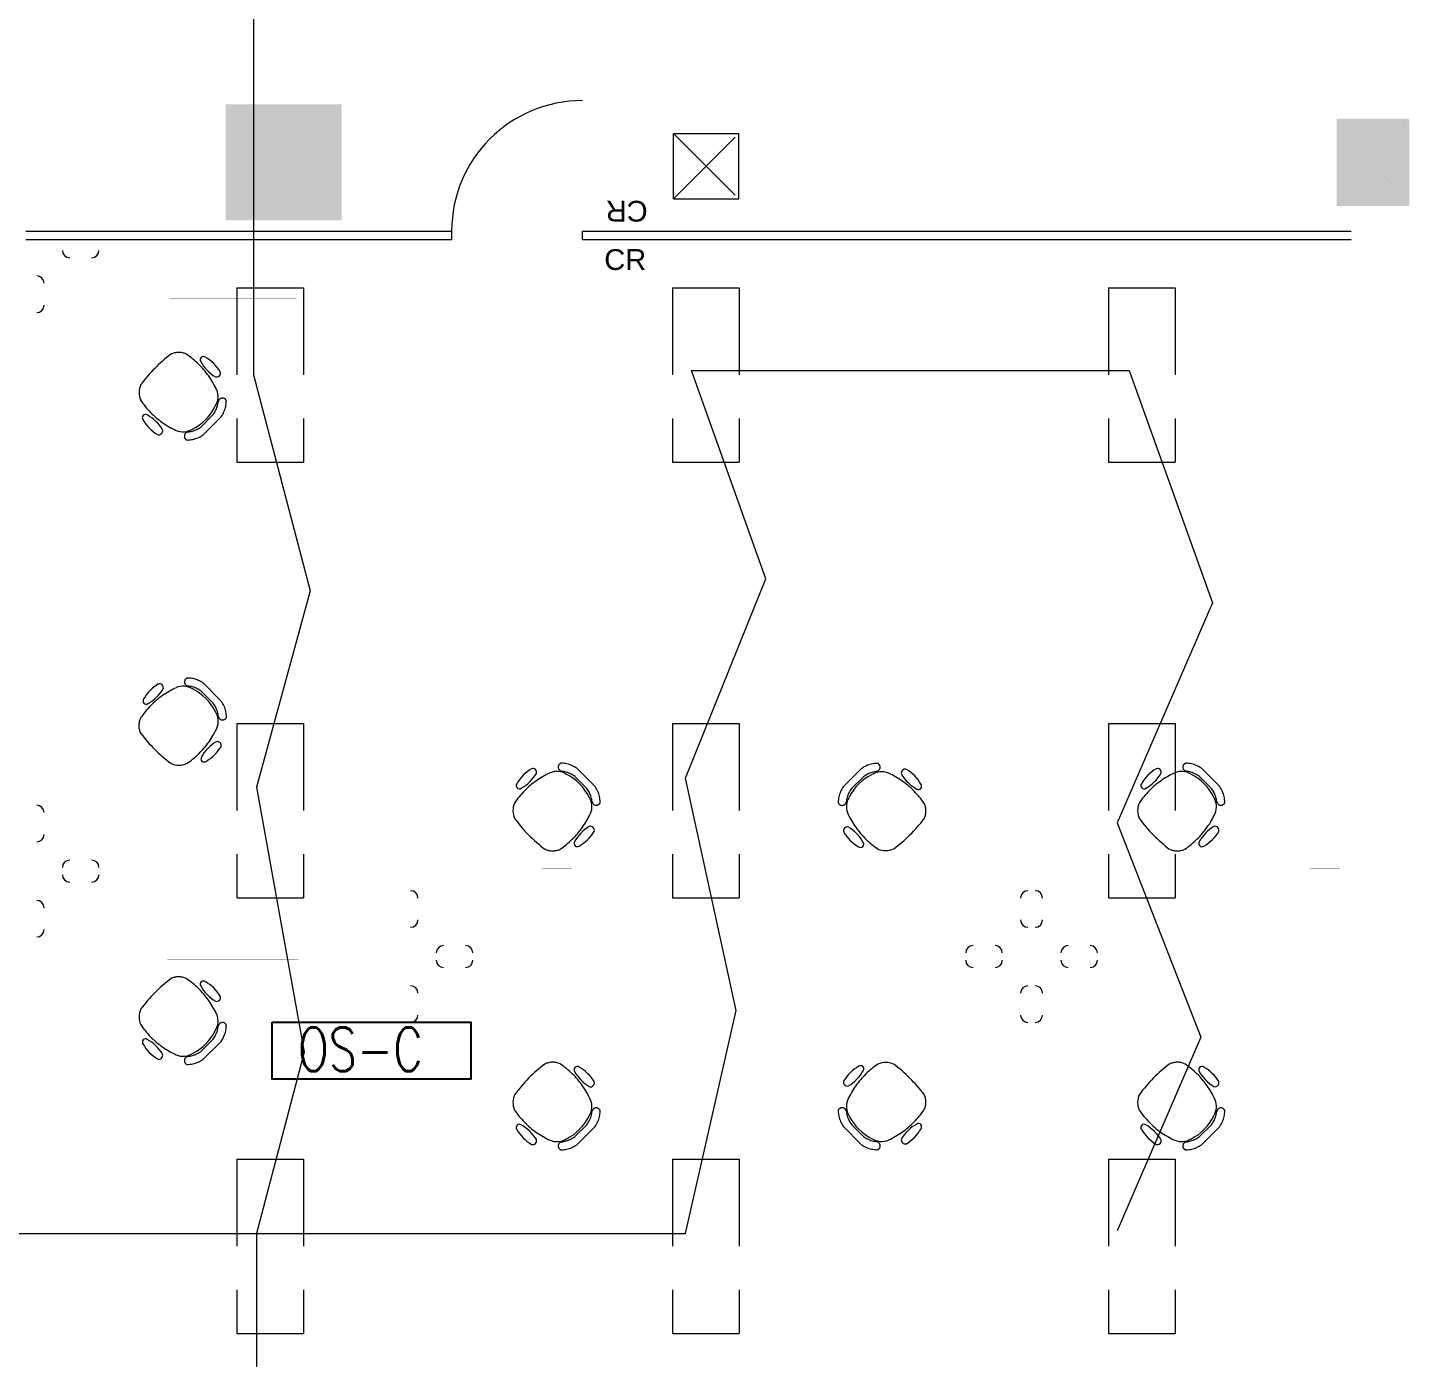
# Model space of a CAD drawing. Extents: x -6172 to 8039, y -4082 to 1639.
# Drawn here: x 1597.4 to 1977.9, y 226.1 to 592.6 of the extents above; entities that cross this region are included whole.
import ezdxf

# ---------------------------------------------------------------- set-up
doc = ezdxf.new("R2010")
doc.units = 0
doc.header["$LTSCALE"] = 96
doc.header["$MEASUREMENT"] = 0
doc.linetypes.add('HIDDEN', pattern=[0.375, 0.25, -0.125])
doc.linetypes.add('SHORT_DASHES', pattern=[0.375, 0.25, -0.125])
doc.layers.get('0').update_dxf_attribs({"linetype": 'CONTINUOUS', "lineweight": 0})
for name, color, linetype, lineweight in [('21', 7, 'CONTINUOUS', 0), ('A-DOOR', 2, 'CONTINUOUS', 0), ('A-FURN-CHAR', 3, 'CONTINUOUS', 0), ('A-FURN-PNLS', 2, 'CONTINUOUS', 0), ('A-FURN-UPPR', 3, 'HIDDEN', 0), ('A-FURN-WKSF', 3, 'CONTINUOUS', 0), ('A-GRID-COLS', 2, 'CONTINUOUS', 0), ('A-PATT-WALL', 1, 'CONTINUOUS', 0), ('A-WALL-FULL', 6, 'CONTINUOUS', 0), ('FLT-Bus 4', 120, 'CONTINUOUS', 0), ('NTS_NOT_TO_STANDARDS', 7, 'CONTINUOUS', 0)]:
    doc.layers.add(name, color=color, linetype=linetype, lineweight=lineweight)
doc.layers.add('FLT-Occupancy-Sensor', color=160, linetype='CONTINUOUS')
doc.styles.add('ARIAL', font='ARIAL', dxfattribs={"height": 0.2})
doc.styles.add('SIM-00', font='SIMPLEX.SHX', dxfattribs={"width": 0.75})

# ---------------------------------------------------------------- blocks, each defined once
blk = doc.blocks.new('ZZ000001')
at = {"layer": '21', "color": 7, "linetype": 'SHORT_DASHES'}
for p, q in [((1775.22, 545.47), (1793.22, 563.47)), ((1775.22, 563.47), (1793.22, 545.47)), ((1775.22, 545.47), (1775.22, 563.47)), ((1775.22, 563.47), (1793.22, 563.47)), ((1793.22, 545.47), (1793.22, 563.47)), ((1775.22, 545.47), (1793.22, 545.47)), ((1654.96, 520.97), (1654.96, 472.96)), ((1654.96, 520.97), (1673.34, 520.97)), ((1673.34, 520.97), (1673.34, 472.96)), ((1774.97, 520.97), (1774.97, 472.96)), ((1774.97, 520.97), (1793.35, 520.97)), ((1793.35, 520.97), (1793.35, 472.96)), ((1894.98, 520.97), (1894.98, 472.96)), ((1894.98, 520.97), (1913.35, 520.97)), ((1913.35, 520.97), (1913.35, 472.96)), ((1654.96, 472.96), (1673.34, 472.96)), ((1774.97, 472.96), (1793.35, 472.96)), ((1894.98, 472.96), (1913.35, 472.96)), ((1654.96, 400.96), (1654.96, 352.96)), ((1654.96, 400.96), (1673.34, 400.96)), ((1673.34, 400.96), (1673.34, 352.96)), ((1774.97, 400.96), (1774.97, 352.96)), ((1774.97, 400.96), (1793.35, 400.96)), ((1793.35, 400.96), (1793.35, 352.96)), ((1894.98, 400.96), (1894.98, 352.96)), ((1894.98, 400.96), (1913.35, 400.96)), ((1913.35, 400.96), (1913.35, 352.96)), ((1654.96, 352.96), (1673.34, 352.96)), ((1774.97, 352.96), (1793.35, 352.96)), ((1894.98, 352.96), (1913.35, 352.96)), ((1654.96, 280.95), (1654.96, 232.95)), ((1654.96, 280.95), (1673.34, 280.95)), ((1673.34, 280.95), (1673.34, 232.95)), ((1774.97, 280.95), (1774.97, 232.95)), ((1774.97, 280.95), (1793.35, 280.95)), ((1793.35, 280.95), (1793.35, 232.95)), ((1894.98, 280.95), (1894.98, 232.95)), ((1894.98, 280.95), (1913.35, 280.95)), ((1913.35, 280.95), (1913.35, 232.95)), ((1654.96, 232.95), (1673.34, 232.95)), ((1774.97, 232.95), (1793.35, 232.95)), ((1894.98, 232.95), (1913.35, 232.95))]:
    blk.add_line(p, q, dxfattribs=at)
blk = doc.blocks.new('ZZ000149')
at = {"layer": 'A-FURN-CHAR', "color": 8, "linetype": 'Continuous'}
for p, q in [((1648.42, 485.96), (1645.16, 482.69)), ((1645.65, 480.4), (1650.72, 485.47))]:
    blk.add_line(p, q, dxfattribs=at)
for centre, radius, start, end in [((1661.94, 469.58), 41.53, 127.2404, 143.4682), ((1639.06, 498.02), 5.14, 103.5539, 115.7377), ((1639.04, 498.12), 5.04, 91.2029, 103.5517), ((1639.03, 498.2), 4.96, 78.7159, 91.1974), ((1639.04, 498.24), 4.91, 66.1507, 78.7063), ((1628.05, 483.23), 23.4, 45.6235, 56.2042), ((1627.89, 483.07), 23.64, 35.1071, 45.6174), ((1645.79, 501.11), 0.891, 54.3254, 212.0086), ((1655.11, 506.33), 11.58, 209.467, 238.6699), ((1640.54, 491.79), 11.58, 31.3326, 60.1422), ((1627.57, 482.85), 24.02, 24.7042, 35.1031), ((1649.41, 497.47), 1.08, 252.8985, 18.3234), ((1633.38, 492.06), 5.3, 155.1727, 203.1288), ((1645.09, 490.97), 4.73, 327.1659, 23.2822), ((1647.95, 503.01), 23.4, 213.7952, 224.3789), ((1636.41, 494.58), 14.08, 296.7942, 333.9004), ((1642.12, 490.59), 7.82, 323.6359, 333.5956), ((1642.2, 490.55), 7.73, 333.5893, 343.6238), ((1642.34, 490.51), 7.59, 343.6187, 353.7747), ((1650.99, 489.44), 1.13, 157.7157, 169.1178), ((1651, 489.44), 1.13, 146.3776, 157.715), ((1651.01, 489.43), 1.15, 135.1134, 146.3806), ((1651.01, 489.42), 1.16, 123.9075, 135.1105), ((1651.02, 489.42), 1.16, 112.7589, 123.9124), ((1651.02, 489.41), 1.17, 101.6334, 112.76), ((1651.02, 489.41), 1.17, 90.5123, 101.638), ((1651.02, 489.42), 1.16, 79.3652, 90.5162), ((1651.02, 489.42), 1.16, 68.1686, 79.3674), ((1651.02, 489.43), 1.15, 56.9066, 68.169), ((1644.36, 489.86), 7.73, 336.5047, 347.7141), ((1651.03, 489.44), 1.14, 45.5741, 56.9064), ((1651.04, 489.45), 1.13, 34.1746, 45.5725), ((1644.5, 489.83), 7.59, 347.7072, 359.0557), ((1651.04, 489.45), 1.12, 22.7269, 34.1754), ((1651.05, 489.45), 1.11, 11.2436, 22.7197), ((1629.85, 485.17), 0.891, 57.9938, 215.677), ((1639.17, 490.42), 11.58, 209.8601, 238.6697), ((1624.63, 475.85), 11.58, 31.3325, 60.5354), ((1648.12, 503.17), 23.64, 224.3847, 234.8979), ((1648.34, 503.49), 24.02, 234.9022, 245.3038), ((1644.29, 489.89), 7.8, 325.379, 336.514), ((1633.49, 481.55), 1.08, 251.6789, 17.1039), ((1640.17, 486.01), 4.73, 246.7202, 302.8365), ((1641.7, 480.1), 1.17, 168.3666, 179.4923), ((1641.7, 480.1), 1.16, 179.4866, 190.6376), ((1641.7, 480.1), 1.17, 157.2402, 168.3667), ((1641.69, 480.1), 1.16, 190.6342, 201.8331), ((1641.68, 480.09), 1.15, 201.8329, 213.0953), ((1641.7, 480.1), 1.16, 146.0905, 157.244), ((1641.67, 480.09), 1.14, 213.0972, 224.4295), ((1641.69, 480.1), 1.16, 134.8912, 146.0941), ((1641.69, 480.11), 1.15, 123.624, 134.8912), ((1641.68, 480.12), 1.13, 112.2863, 123.6237), ((1641.68, 480.13), 1.13, 100.8858, 112.2879), ((1640.6, 488.78), 7.59, 276.2278, 286.3838), ((1640.56, 488.91), 7.73, 286.3784, 296.4129), ((1641.25, 486.76), 7.73, 282.288, 293.4973), ((1640.53, 488.99), 7.82, 296.4066, 306.3662), ((1641.22, 486.83), 7.8, 293.4885, 304.6235), ((1641.67, 480.08), 1.13, 224.4292, 235.8271), ((1641.66, 480.07), 1.12, 235.8283, 247.2768), ((1641.66, 480.07), 1.11, 247.2813, 258.7574), ((1641.28, 486.62), 7.59, 270.9465, 282.2951)]:
    blk.add_arc(centre, radius, start, end, dxfattribs=at)
blk = doc.blocks.new('ZZ000150')
at = {"layer": 'A-FURN-CHAR', "color": 8, "linetype": 'Continuous'}
for p, q in [((1650.76, 407.03), (1645.69, 412.1)), ((1645.2, 409.81), (1648.47, 406.54))]:
    blk.add_line(p, q, dxfattribs=at)
for centre, radius, start, end in [((1639.37, 401.93), 11.58, 121.3326, 150.1422), ((1633.69, 410.79), 1.08, 342.8985, 108.3234), ((1640.19, 406.47), 4.73, 57.1659, 113.2822), ((1641.74, 412.4), 1.16, 169.3652, 180.5162), ((1641.75, 412.4), 1.17, 180.5123, 191.638), ((1641.74, 412.4), 1.16, 158.1686, 169.3674), ((1641.75, 412.4), 1.17, 191.6334, 202.76), ((1641.73, 412.41), 1.15, 146.9066, 158.169), ((1641.74, 412.4), 1.16, 202.7589, 213.9124), ((1641.72, 412.41), 1.14, 135.5741, 146.9064), ((1641.74, 412.4), 1.16, 213.9075, 225.1105), ((1641.71, 412.42), 1.13, 124.1746, 135.5725), ((1641.73, 412.39), 1.15, 225.1134, 236.3806), ((1641.71, 412.43), 1.12, 112.7269, 124.1754), ((1641.73, 412.38), 1.13, 236.3776, 247.715), ((1641.71, 412.43), 1.11, 101.2436, 112.7197), ((1641.72, 412.37), 1.13, 247.7157, 259.1178), ((1641.33, 405.88), 7.59, 77.7071, 89.0557), ((1640.65, 403.72), 7.59, 73.6188, 83.7747), ((1640.61, 403.59), 7.73, 63.5893, 73.6238), ((1641.3, 405.74), 7.73, 66.5047, 77.7141), ((1641.27, 405.67), 7.8, 55.379, 66.514), ((1630.05, 407.17), 0.891, 144.3254, 302.0086), ((1624.83, 416.5), 11.58, 299.467, 328.6699), ((1648.09, 389.27), 23.64, 125.1071, 135.6174), ((1648.31, 388.96), 24.02, 114.7042, 125.1031), ((1636.58, 397.8), 14.08, 26.7941, 63.9004), ((1640.57, 403.51), 7.82, 53.6359, 63.5956), ((1647.93, 389.44), 23.4, 135.6235, 146.2042), ((1642.17, 401.91), 7.82, 26.4065, 36.3662), ((1645.15, 401.56), 4.73, 336.7202, 32.8365), ((1642.25, 401.95), 7.73, 16.3784, 26.4129), ((1642.38, 401.99), 7.59, 6.2278, 16.3839), ((1644.33, 402.61), 7.8, 23.4885, 34.6235), ((1644.41, 402.64), 7.73, 12.288, 23.4973), ((1644.54, 402.66), 7.59, 0.9465, 12.2951), ((1632.96, 400.42), 4.96, 168.7159, 181.1974), ((1633.04, 400.42), 5.04, 181.2029, 193.5517), ((1632.92, 400.43), 4.91, 156.1507, 168.7063), ((1627.68, 409.72), 24.02, 324.9022, 335.3039), ((1651.03, 403.06), 1.13, 190.8858, 202.2879), ((1651.04, 403.06), 1.13, 202.2863, 213.6237), ((1651.05, 403.07), 1.15, 213.624, 224.8912), ((1651.06, 403.08), 1.16, 224.8912, 236.0941), ((1651.06, 403.08), 1.16, 236.0904, 247.244), ((1651.06, 403.09), 1.17, 247.2402, 258.3667), ((1651.06, 403.09), 1.17, 258.3666, 269.4923), ((1651.06, 403.08), 1.16, 269.4866, 280.6377), ((1651.07, 403.08), 1.16, 280.6342, 291.8331), ((1651.07, 403.07), 1.15, 291.8329, 303.0953), ((1651.07, 403.06), 1.14, 303.0972, 314.4295), ((1651.08, 403.05), 1.13, 314.4292, 325.8271), ((1651.09, 403.05), 1.12, 325.8284, 337.2769), ((1651.09, 403.05), 1.11, 337.2813, 348.7574), ((1633.14, 400.44), 5.14, 193.5539, 205.7377), ((1661.58, 423.33), 41.53, 217.2404, 233.4682), ((1627.99, 409.51), 23.64, 314.3847, 324.8979), ((1655.31, 386.02), 11.58, 121.3325, 150.5354), ((1649.61, 394.88), 1.08, 341.6789, 107.1039), ((1628.15, 409.34), 23.4, 303.7952, 314.3789), ((1640.74, 400.56), 11.58, 299.8601, 328.6697), ((1639.1, 394.76), 5.3, 245.1727, 293.1288), ((1645.99, 391.24), 0.891, 147.9938, 305.677)]:
    blk.add_arc(centre, radius, start, end, dxfattribs=at)
blk = doc.blocks.new('ZZ000151')
at = {"layer": 'A-FURN-CHAR', "color": 8, "linetype": 'Continuous'}
for p, q in [((1648.43, 313.96), (1645.16, 310.69)), ((1645.65, 308.4), (1650.72, 313.47))]:
    blk.add_line(p, q, dxfattribs=at)
for centre, radius, start, end in [((1639.06, 326.02), 5.14, 103.5539, 115.7377), ((1639.04, 326.12), 5.04, 91.2029, 103.5517), ((1639.04, 326.2), 4.96, 78.7159, 91.1974), ((1639.04, 326.24), 4.91, 66.1507, 78.7063), ((1661.95, 297.58), 41.53, 127.2404, 143.4682), ((1628.06, 311.23), 23.4, 45.6235, 56.2042), ((1627.89, 311.07), 23.64, 35.1071, 45.6174), ((1645.79, 329.11), 0.891, 54.3254, 212.0086), ((1655.12, 334.33), 11.58, 209.467, 238.6699), ((1640.54, 319.79), 11.58, 31.3326, 60.1422), ((1627.58, 310.85), 24.02, 24.7042, 35.1031), ((1649.41, 325.47), 1.08, 252.8985, 18.3234), ((1633.38, 320.06), 5.3, 155.1727, 203.1288), ((1645.09, 318.97), 4.73, 327.1659, 23.2822), ((1647.96, 331.01), 23.4, 213.7952, 224.3789), ((1636.42, 322.58), 14.08, 296.7942, 333.9004), ((1642.21, 318.55), 7.73, 333.5893, 343.6238), ((1642.34, 318.51), 7.59, 343.6187, 353.7747), ((1650.99, 317.44), 1.13, 157.7157, 169.1178), ((1651, 317.43), 1.13, 146.3776, 157.715), ((1651.01, 317.43), 1.15, 135.1134, 146.3806), ((1651.01, 317.42), 1.16, 123.9075, 135.1105), ((1651.02, 317.41), 1.16, 112.7589, 123.9124), ((1651.02, 317.41), 1.17, 101.6334, 112.76), ((1651.02, 317.41), 1.17, 90.5123, 101.638), ((1651.02, 317.42), 1.16, 79.3652, 90.5162), ((1651.02, 317.42), 1.16, 68.1686, 79.3674), ((1651.03, 317.43), 1.15, 56.9066, 68.169), ((1644.36, 317.86), 7.73, 336.5047, 347.7141), ((1651.03, 317.44), 1.14, 45.5741, 56.9064), ((1651.04, 317.45), 1.13, 34.1746, 45.5725), ((1644.5, 317.83), 7.59, 347.7072, 359.0557), ((1651.04, 317.45), 1.12, 22.7269, 34.1754), ((1651.05, 317.45), 1.11, 11.2436, 22.7197), ((1629.86, 313.17), 0.891, 57.9938, 215.677), ((1639.18, 318.42), 11.58, 209.8601, 238.6697), ((1624.63, 303.85), 11.58, 31.3325, 60.5354), ((1648.12, 331.17), 23.64, 224.3847, 234.8979), ((1642.13, 318.59), 7.82, 323.6359, 333.5956), ((1644.29, 317.89), 7.8, 325.379, 336.514), ((1633.49, 309.55), 1.08, 251.6789, 17.1039), ((1648.34, 331.49), 24.02, 234.9022, 245.3038), ((1640.17, 314.01), 4.73, 246.7202, 302.8365), ((1641.71, 308.1), 1.17, 168.3666, 179.4923), ((1641.71, 308.1), 1.17, 157.2402, 168.3667), ((1641.7, 308.1), 1.16, 146.0905, 157.244), ((1641.7, 308.1), 1.16, 134.8912, 146.0941), ((1641.69, 308.11), 1.15, 123.624, 134.8912), ((1641.68, 308.12), 1.13, 112.2863, 123.6237), ((1641.68, 308.13), 1.13, 100.8858, 112.2879), ((1640.61, 316.78), 7.59, 276.2278, 286.3838), ((1640.57, 316.91), 7.73, 286.3784, 296.4129), ((1640.53, 316.99), 7.82, 296.4066, 306.3662), ((1641.22, 314.83), 7.8, 293.4885, 304.6235), ((1641.7, 308.1), 1.16, 179.4866, 190.6376), ((1641.7, 308.09), 1.16, 190.6342, 201.8331), ((1641.69, 308.09), 1.15, 201.8329, 213.0953), ((1641.68, 308.09), 1.14, 213.0972, 224.4295), ((1641.67, 308.08), 1.13, 224.4292, 235.8271), ((1641.67, 308.07), 1.12, 235.8283, 247.2768), ((1641.66, 308.07), 1.11, 247.2813, 258.7574), ((1641.28, 314.62), 7.59, 270.9465, 282.2951), ((1641.25, 314.75), 7.73, 282.288, 293.4973)]:
    blk.add_arc(centre, radius, start, end, dxfattribs=at)
blk = doc.blocks.new('ZZ000152')
at = {"layer": 'A-FURN-CHAR', "color": 8, "linetype": 'Continuous'}
for p, q in [((1920.59, 388.62), (1925.66, 383.55)), ((1923.37, 383.06), (1920.1, 386.32))]:
    blk.add_line(p, q, dxfattribs=at)
for centre, radius, start, end in [((1914.12, 378.59), 11.58, 121.3303, 150.1399), ((1908.44, 387.46), 1.08, 342.8961, 108.3211), ((1916.64, 388.92), 1.16, 169.3624, 180.5134), ((1916.65, 388.92), 1.17, 180.5077, 191.6334), ((1916.64, 388.92), 1.16, 158.1669, 169.3658), ((1916.65, 388.92), 1.17, 191.6333, 202.7598), ((1916.63, 388.92), 1.15, 146.9047, 158.1671), ((1916.64, 388.91), 1.16, 202.756, 213.9096), ((1916.62, 388.93), 1.14, 135.5705, 146.9028), ((1916.64, 388.91), 1.16, 213.9059, 225.1088), ((1916.61, 388.93), 1.13, 124.1729, 135.5708), ((1916.63, 388.9), 1.15, 225.1088, 236.376), ((1916.61, 388.94), 1.12, 112.7232, 124.1716), ((1916.61, 388.94), 1.11, 101.2426, 112.7187), ((1916.22, 382.4), 7.59, 77.7049, 89.0535), ((1916.2, 382.26), 7.73, 66.5027, 77.712), ((1916.17, 382.19), 7.8, 55.3765, 66.5115), ((1904.8, 383.84), 0.891, 144.323, 302.0062), ((1899.57, 393.16), 11.58, 299.4646, 328.6675), ((1923.07, 365.84), 23.64, 125.1021, 135.6153), ((1923.28, 365.53), 24.02, 114.6961, 125.0978), ((1915.12, 383.01), 4.73, 57.1635, 113.2798), ((1916.62, 388.89), 1.13, 236.3763, 247.7137), ((1916.62, 388.89), 1.13, 247.7121, 259.1142), ((1915.55, 380.23), 7.59, 73.6162, 83.7722), ((1915.51, 380.1), 7.73, 63.5871, 73.6216), ((1911.36, 374.44), 14.08, 26.0996, 63.2059), ((1915.47, 380.02), 7.82, 53.6338, 63.5935), ((1922.9, 366.01), 23.4, 135.6211, 146.2048), ((1917.07, 378.42), 7.82, 26.4044, 36.3641), ((1920.03, 378.04), 4.73, 336.7178, 32.8341), ((1917.15, 378.46), 7.73, 16.3762, 26.4107), ((1917.28, 378.5), 7.59, 6.2253, 16.3813), ((1919.23, 379.12), 7.8, 23.486, 34.6211), ((1919.3, 379.15), 7.73, 12.2859, 23.4953), ((1919.44, 379.18), 7.59, 0.9443, 12.2929), ((1908.32, 376.95), 5.3, 156.8712, 204.8273), ((1925.93, 379.57), 1.13, 190.8822, 202.2843), ((1925.94, 379.58), 1.13, 202.285, 213.6224), ((1925.95, 379.58), 1.15, 213.6194, 224.8866), ((1925.96, 379.59), 1.16, 224.8895, 236.0925), ((1925.96, 379.6), 1.16, 236.0876, 247.2411), ((1925.96, 379.6), 1.17, 247.24, 258.3666), ((1925.96, 379.6), 1.17, 258.362, 269.4877), ((1925.96, 379.6), 1.16, 269.4839, 280.6349), ((1925.96, 379.59), 1.16, 280.6326, 291.8314), ((1925.97, 379.58), 1.15, 291.831, 303.0934), ((1925.97, 379.57), 1.14, 303.0936, 314.4259), ((1925.98, 379.56), 1.13, 314.4275, 325.8255), ((1925.99, 379.56), 1.12, 325.8246, 337.2731), ((1925.99, 379.56), 1.11, 337.2803, 348.7564), ((1936.89, 399.43), 41.53, 216.5318, 232.7596), ((1902.52, 386.16), 24.02, 324.8969, 335.2958), ((1902.83, 385.95), 23.64, 314.3826, 324.8929), ((1930.06, 362.68), 11.58, 121.3301, 150.533), ((1915.49, 377.22), 11.58, 299.8578, 328.6674), ((1924.35, 371.54), 1.08, 341.6766, 107.1015), ((1914, 370.99), 5.14, 244.2623, 256.4461), ((1913.98, 370.89), 5.04, 256.4483, 268.7971), ((1913.98, 370.81), 4.96, 268.8026, 281.2841), ((1913.99, 370.77), 4.91, 281.2937, 293.8493), ((1903, 385.78), 23.4, 303.7958, 314.3765), ((1920.73, 367.9), 0.891, 147.9914, 305.6746)]:
    blk.add_arc(centre, radius, start, end, dxfattribs=at)
blk = doc.blocks.new('ZZ000153')
at = {"layer": 'A-FURN-CHAR', "color": 8, "linetype": 'Continuous'}
for p, q in [((1821.95, 383.5), (1827.03, 388.57)), ((1827.52, 386.28), (1824.25, 383.01))]:
    blk.add_line(p, q, dxfattribs=at)
for centre, radius, start, end in [((1831.45, 382.14), 7.8, 113.486, 124.621), ((1831.42, 382.21), 7.73, 102.2859, 113.4953), ((1831.39, 382.35), 7.59, 90.9443, 102.2929), ((1831.01, 388.9), 1.11, 67.2803, 78.7564), ((1831.01, 388.9), 1.12, 55.8246, 67.2731), ((1831.01, 388.89), 1.13, 44.4275, 55.8254), ((1830.98, 388.87), 1.16, 314.8895, 326.0925), ((1831, 388.88), 1.14, 33.0936, 44.4259), ((1830.97, 388.87), 1.16, 326.0876, 337.2411), ((1830.99, 388.88), 1.15, 21.831, 33.0934), ((1830.97, 388.87), 1.17, 337.24, 348.3666), ((1830.98, 388.87), 1.16, 10.6326, 21.8314), ((1830.97, 388.87), 1.17, 348.3621, 359.4877), ((1830.98, 388.87), 1.16, 359.4838, 10.6349), ((1839.03, 387.27), 1.08, 71.6766, 197.1015), ((1833.35, 378.4), 11.58, 29.8578, 58.6674), ((1836.14, 374.27), 14.08, 116.0996, 153.2059), ((1832.15, 379.98), 7.82, 116.4044, 126.3641), ((1832.11, 380.06), 7.73, 106.3762, 116.4107), ((1832.07, 380.19), 7.59, 96.2253, 106.3812), ((1832.53, 382.94), 4.73, 66.7178, 122.8341), ((1831, 388.84), 1.13, 280.8822, 292.2843), ((1830.99, 388.85), 1.13, 292.285, 303.6224), ((1830.99, 388.86), 1.15, 303.6194, 314.8866), ((1824.41, 365.43), 24.02, 54.8969, 65.2958), ((1847.89, 392.97), 11.58, 211.3301, 240.533), ((1824.63, 365.74), 23.64, 44.3826, 54.8929), ((1828.18, 379.13), 7.59, 167.7049, 179.0535), ((1828.31, 379.11), 7.73, 156.5027, 167.712), ((1828.39, 379.08), 7.8, 145.3765, 156.5115), ((1830.34, 378.46), 7.59, 163.6162, 173.7722), ((1827.57, 378.03), 4.73, 147.1635, 203.2798), ((1830.47, 378.42), 7.73, 153.5871, 163.6216), ((1830.55, 378.38), 7.82, 143.6338, 153.5935), ((1824.79, 365.91), 23.4, 33.7958, 44.3765), ((1842.67, 383.64), 0.891, 237.9914, 35.6746), ((1821.63, 379.52), 1.11, 191.2426, 202.7188), ((1821.63, 379.52), 1.12, 202.7232, 214.1717), ((1821.64, 379.52), 1.13, 214.1729, 225.5708), ((1821.65, 379.53), 1.14, 225.5705, 236.9028), ((1821.65, 379.54), 1.15, 236.9047, 248.1671), ((1821.65, 379.55), 1.16, 248.1669, 259.3658), ((1821.66, 379.55), 1.16, 259.3624, 270.5134), ((1821.66, 379.56), 1.17, 270.5077, 281.6334), ((1821.66, 379.56), 1.17, 281.6333, 292.7598), ((1821.66, 379.55), 1.16, 292.756, 303.9095), ((1821.66, 379.55), 1.16, 303.9059, 315.1088), ((1821.67, 379.54), 1.15, 315.1088, 326.376), ((1821.68, 379.53), 1.13, 326.3763, 337.7137), ((1821.69, 379.53), 1.13, 337.7121, 349.1142), ((1839.8, 376.9), 4.91, 11.2937, 23.8493), ((1839.68, 376.89), 5.04, 346.4483, 358.7971), ((1839.76, 376.89), 4.96, 358.8026, 11.2841), ((1845.04, 386.19), 24.02, 204.6962, 215.0978), ((1811.14, 399.8), 41.53, 306.5318, 322.7597), ((1839.58, 376.91), 5.14, 334.2624, 346.4462), ((1823.11, 371.35), 1.08, 72.8961, 198.3211), ((1831.98, 377.03), 11.58, 211.3303, 240.1399), ((1817.41, 362.49), 11.58, 29.4646, 58.6675), ((1844.73, 385.98), 23.64, 215.1021, 225.6153), ((1844.57, 385.81), 23.4, 225.6211, 236.2048), ((1826.73, 367.71), 0.891, 234.323, 32.0062), ((1833.62, 371.23), 5.3, 246.8712, 294.8273)]:
    blk.add_arc(centre, radius, start, end, dxfattribs=at)
blk = doc.blocks.new('ZZ000154')
at = {"layer": 'A-FURN-CHAR', "color": 8, "linetype": 'Continuous'}
for p, q in [((1748.59, 388.62), (1753.66, 383.55)), ((1751.37, 383.06), (1748.1, 386.32))]:
    blk.add_line(p, q, dxfattribs=at)
for centre, radius, start, end in [((1742.12, 378.59), 11.58, 121.3303, 150.1399), ((1736.44, 387.46), 1.08, 342.8961, 108.3211), ((1744.64, 388.92), 1.16, 169.3624, 180.5134), ((1744.65, 388.92), 1.17, 180.5077, 191.6334), ((1744.64, 388.92), 1.16, 158.1669, 169.3658), ((1744.65, 388.92), 1.17, 191.6333, 202.7598), ((1744.63, 388.92), 1.15, 146.9047, 158.1671), ((1744.64, 388.92), 1.16, 202.756, 213.9096), ((1744.62, 388.93), 1.14, 135.5705, 146.9028), ((1744.64, 388.91), 1.16, 213.9059, 225.1088), ((1744.61, 388.94), 1.13, 124.1729, 135.5708), ((1744.63, 388.91), 1.15, 225.1088, 236.376), ((1744.61, 388.94), 1.12, 112.7232, 124.1716), ((1744.61, 388.95), 1.11, 101.2426, 112.7187), ((1744.22, 382.4), 7.59, 77.7049, 89.0535), ((1744.2, 382.26), 7.73, 66.5027, 77.712), ((1744.16, 382.19), 7.8, 55.3765, 66.5115), ((1732.8, 383.84), 0.891, 144.323, 302.0062), ((1727.57, 393.17), 11.58, 299.4646, 328.6675), ((1751.06, 365.84), 23.64, 125.1021, 135.6153), ((1751.28, 365.53), 24.02, 114.6961, 125.0978), ((1743.12, 383.01), 4.73, 57.1635, 113.2798), ((1744.62, 388.9), 1.13, 236.3763, 247.7137), ((1744.62, 388.89), 1.13, 247.7121, 259.1142), ((1743.55, 380.24), 7.59, 73.6162, 83.7722), ((1743.51, 380.1), 7.73, 63.5871, 73.6216), ((1739.36, 374.44), 14.08, 26.0996, 63.2059), ((1743.47, 380.03), 7.82, 53.6338, 63.5935), ((1750.9, 366.01), 23.4, 135.6211, 146.2048), ((1745.07, 378.43), 7.82, 26.4044, 36.3641), ((1748.03, 378.04), 4.73, 336.7178, 32.8341), ((1745.15, 378.47), 7.73, 16.3762, 26.4107), ((1745.28, 378.5), 7.59, 6.2253, 16.3813), ((1747.23, 379.12), 7.8, 23.486, 34.6211), ((1747.3, 379.15), 7.73, 12.2859, 23.4953), ((1747.44, 379.18), 7.59, 0.9443, 12.2929), ((1736.32, 376.95), 5.3, 156.8712, 204.8273), ((1753.93, 379.58), 1.13, 190.8822, 202.2843), ((1753.94, 379.58), 1.13, 202.285, 213.6224), ((1753.95, 379.59), 1.15, 213.6194, 224.8866), ((1753.96, 379.59), 1.16, 224.8895, 236.0925), ((1753.96, 379.6), 1.16, 236.0876, 247.2411), ((1753.96, 379.6), 1.17, 247.24, 258.3666), ((1753.96, 379.6), 1.17, 258.362, 269.4877), ((1753.96, 379.6), 1.16, 269.4839, 280.6349), ((1753.96, 379.59), 1.16, 280.6326, 291.8314), ((1753.97, 379.58), 1.15, 291.831, 303.0934), ((1753.97, 379.57), 1.14, 303.0936, 314.4259), ((1753.98, 379.57), 1.13, 314.4275, 325.8255), ((1753.99, 379.56), 1.12, 325.8246, 337.2731), ((1753.99, 379.56), 1.11, 337.2803, 348.7564), ((1764.89, 399.43), 41.53, 216.5318, 232.7596), ((1730.52, 386.17), 24.02, 324.8969, 335.2958), ((1730.83, 385.95), 23.64, 314.3826, 324.8929), ((1758.06, 362.68), 11.58, 121.3301, 150.533), ((1743.49, 377.23), 11.58, 299.8578, 328.6674), ((1752.35, 371.54), 1.08, 341.6766, 107.1015), ((1742, 371), 5.14, 244.2623, 256.4461), ((1741.98, 370.9), 5.04, 256.4483, 268.7971), ((1741.98, 370.82), 4.96, 268.8026, 281.2841), ((1741.99, 370.77), 4.91, 281.2937, 293.8493), ((1731, 385.78), 23.4, 303.7958, 314.3765), ((1748.73, 367.91), 0.891, 147.9914, 305.6746)]:
    blk.add_arc(centre, radius, start, end, dxfattribs=at)
blk = doc.blocks.new('ZZ000155')
at = {"layer": 'A-FURN-CHAR', "color": 8, "linetype": 'Continuous'}
for p, q in [((1923.37, 290.43), (1920.1, 287.16)), ((1920.59, 284.87), (1925.66, 289.94))]:
    blk.add_line(p, q, dxfattribs=at)
for centre, radius, start, end in [((1936.89, 274.06), 41.53, 127.2403, 143.4682), ((1914, 302.49), 5.14, 103.5538, 115.7376), ((1913.98, 302.59), 5.04, 91.2029, 103.5517), ((1913.98, 302.67), 4.96, 78.7159, 91.1974), ((1913.99, 302.72), 4.91, 66.1507, 78.7063), ((1903, 287.71), 23.4, 45.6235, 56.2042), ((1902.83, 287.54), 23.64, 35.1071, 45.6174), ((1920.73, 305.58), 0.891, 54.3254, 212.0086), ((1930.06, 310.81), 11.58, 209.467, 238.6699), ((1915.49, 296.26), 11.58, 31.3326, 60.1422), ((1902.52, 287.32), 24.02, 24.7042, 35.1031), ((1924.35, 301.95), 1.08, 252.8985, 18.3234), ((1908.32, 296.54), 5.3, 155.1727, 203.1288), ((1920.03, 295.45), 4.73, 327.1659, 23.2822), ((1922.9, 307.48), 23.4, 213.7952, 224.3789), ((1917.28, 294.99), 7.59, 343.6187, 353.7747), ((1925.93, 293.91), 1.13, 157.7157, 169.1178), ((1925.94, 293.91), 1.13, 146.3776, 157.715), ((1925.95, 293.9), 1.15, 135.1134, 146.3806), ((1925.96, 293.9), 1.16, 123.9075, 135.1105), ((1925.96, 293.89), 1.16, 112.7588, 123.9124), ((1925.96, 293.89), 1.17, 101.6334, 112.76), ((1925.96, 293.89), 1.17, 90.5123, 101.6379), ((1925.96, 293.89), 1.16, 79.3651, 90.5162), ((1925.96, 293.9), 1.16, 68.1686, 79.3674), ((1925.97, 293.91), 1.15, 56.9066, 68.169), ((1925.97, 293.91), 1.14, 45.5741, 56.9064), ((1925.98, 293.92), 1.13, 34.1745, 45.5725), ((1919.44, 294.31), 7.59, 347.7072, 359.0557), ((1925.99, 293.93), 1.12, 22.7269, 34.1754), ((1925.99, 293.93), 1.11, 11.2436, 22.7197), ((1904.8, 289.65), 0.891, 57.9938, 215.677), ((1899.57, 280.32), 11.58, 31.3325, 60.5354), ((1923.07, 307.65), 23.64, 224.3847, 234.8979), ((1911.36, 299.05), 14.08, 296.7942, 333.9004), ((1917.07, 295.06), 7.82, 323.6359, 333.5956), ((1917.15, 295.02), 7.73, 333.5893, 343.6238), ((1919.23, 294.37), 7.8, 325.379, 336.514), ((1919.3, 294.34), 7.73, 336.5047, 347.7141), ((1914.12, 294.9), 11.58, 209.8601, 238.6697), ((1908.44, 286.03), 1.08, 251.6789, 17.1039), ((1923.28, 307.96), 24.02, 234.9022, 245.3039), ((1915.12, 290.48), 4.73, 246.7202, 302.8365), ((1916.64, 284.58), 1.16, 134.8912, 146.0941), ((1916.63, 284.58), 1.15, 123.624, 134.8912), ((1916.62, 284.59), 1.13, 112.2863, 123.6237), ((1916.62, 284.6), 1.13, 100.8858, 112.2879), ((1915.55, 293.25), 7.59, 276.2278, 286.3839), ((1915.51, 293.39), 7.73, 286.3784, 296.4129), ((1915.47, 293.46), 7.82, 296.4066, 306.3662), ((1916.65, 284.57), 1.17, 168.3666, 179.4923), ((1916.64, 284.57), 1.16, 179.4866, 190.6376), ((1916.65, 284.57), 1.17, 157.2402, 168.3668), ((1916.64, 284.57), 1.16, 190.6342, 201.8331), ((1916.63, 284.57), 1.15, 201.8329, 213.0953), ((1916.64, 284.57), 1.16, 146.0904, 157.244), ((1916.62, 284.56), 1.14, 213.0972, 224.4295), ((1916.61, 284.55), 1.13, 224.4292, 235.8271), ((1916.61, 284.55), 1.12, 235.8284, 247.2768), ((1916.61, 284.54), 1.11, 247.2813, 258.7574), ((1916.22, 291.09), 7.59, 270.9465, 282.2951), ((1916.2, 291.23), 7.73, 282.288, 293.4973), ((1916.17, 291.3), 7.8, 293.4885, 304.6235)]:
    blk.add_arc(centre, radius, start, end, dxfattribs=at)
blk = doc.blocks.new('ZZ000156')
at = {"layer": 'A-FURN-CHAR', "color": 8, "linetype": 'Continuous'}
for p, q in [((1821.95, 289.98), (1827.03, 284.91)), ((1827.52, 287.21), (1824.25, 290.47))]:
    blk.add_line(p, q, dxfattribs=at)
for centre, radius, start, end in [((1831.98, 296.46), 11.58, 119.8601, 148.6697), ((1817.41, 311), 11.58, 301.3326, 330.5354), ((1844.73, 287.51), 23.64, 134.3847, 144.8979), ((1826.73, 305.78), 0.891, 327.9938, 125.677), ((1844.57, 287.68), 23.4, 123.7952, 134.3789), ((1833.62, 302.26), 5.3, 65.1727, 113.1288), ((1811.14, 273.69), 41.53, 37.2403, 53.4682), ((1823.11, 302.14), 1.08, 161.679, 287.1039), ((1845.04, 287.29), 24.02, 144.9022, 155.3038), ((1827.57, 295.46), 4.73, 156.7202, 212.8365), ((1839.58, 296.57), 5.14, 13.5539, 25.7377), ((1839.68, 296.6), 5.04, 1.2029, 13.5517), ((1821.63, 293.97), 1.11, 157.2813, 168.7574), ((1828.18, 294.35), 7.59, 180.9465, 192.2951), ((1821.63, 293.97), 1.12, 145.8284, 157.2769), ((1821.64, 293.96), 1.13, 134.4292, 145.8271), ((1821.65, 293.96), 1.14, 123.0972, 134.4295), ((1821.65, 293.95), 1.15, 111.8329, 123.0953), ((1821.65, 293.94), 1.16, 100.6342, 111.833), ((1821.66, 293.93), 1.16, 89.4866, 100.6376), ((1821.66, 293.93), 1.17, 78.3666, 89.4923), ((1821.66, 293.93), 1.17, 67.2402, 78.3667), ((1821.66, 293.93), 1.16, 56.0905, 67.244), ((1821.66, 293.94), 1.16, 44.8912, 56.0941), ((1821.67, 293.95), 1.15, 33.624, 44.8912), ((1821.68, 293.95), 1.13, 22.2863, 33.6237), ((1821.69, 293.95), 1.13, 10.8858, 22.2879), ((1830.34, 295.03), 7.59, 186.2278, 196.3838), ((1824.79, 307.58), 23.4, 315.6235, 326.2042), ((1839.8, 296.59), 4.91, 336.1507, 348.7063), ((1839.76, 296.6), 4.96, 348.7159, 1.1974), ((1828.31, 294.38), 7.73, 192.288, 203.4973), ((1828.39, 294.41), 7.8, 203.4885, 214.6235), ((1830.47, 295.07), 7.73, 196.3784, 206.4129), ((1830.55, 295.1), 7.82, 206.4066, 216.3663), ((1836.14, 299.22), 14.08, 206.7942, 243.9004), ((1847.89, 280.52), 11.58, 119.467, 148.6699), ((1824.63, 307.74), 23.64, 305.1071, 315.6174), ((1833.35, 295.09), 11.58, 301.3326, 330.1422), ((1842.67, 289.84), 0.891, 324.3254, 122.0086), ((1832.15, 293.51), 7.82, 233.6358, 243.5956), ((1832.11, 293.43), 7.73, 243.5893, 253.6238), ((1832.07, 293.3), 7.59, 253.6187, 263.7747), ((1832.53, 290.54), 4.73, 237.1659, 293.2822), ((1831, 284.64), 1.13, 67.7157, 79.1178), ((1830.99, 284.64), 1.13, 56.3776, 67.715), ((1830.99, 284.63), 1.15, 45.1134, 56.3806), ((1830.98, 284.62), 1.16, 33.9075, 45.1105), ((1824.41, 308.06), 24.02, 294.7042, 305.1031), ((1839.03, 286.22), 1.08, 162.8985, 288.3234), ((1831.45, 291.34), 7.8, 235.379, 246.514), ((1831.42, 291.27), 7.73, 246.5047, 257.7141), ((1831.39, 291.13), 7.59, 257.7071, 269.0557), ((1831.01, 284.59), 1.11, 281.2436, 292.7197), ((1831.01, 284.59), 1.12, 292.7269, 304.1754), ((1831.01, 284.6), 1.13, 304.1746, 315.5725), ((1831, 284.6), 1.14, 315.5741, 326.9064), ((1830.97, 284.61), 1.16, 22.7588, 33.9124), ((1830.99, 284.61), 1.15, 326.9066, 338.169), ((1830.97, 284.61), 1.17, 11.6334, 22.76), ((1830.98, 284.61), 1.16, 338.1686, 349.3675), ((1830.97, 284.61), 1.17, 0.5123, 11.638), ((1830.98, 284.61), 1.16, 349.3652, 0.5162)]:
    blk.add_arc(centre, radius, start, end, dxfattribs=at)
blk = doc.blocks.new('ZZ000157')
at = {"layer": 'A-FURN-CHAR', "color": 8, "linetype": 'Continuous'}
for p, q in [((1751.37, 290.43), (1748.1, 287.16)), ((1748.59, 284.87), (1753.66, 289.94))]:
    blk.add_line(p, q, dxfattribs=at)
for centre, radius, start, end in [((1764.89, 274.06), 41.53, 127.2403, 143.4682), ((1742, 302.49), 5.14, 103.5538, 115.7376), ((1741.98, 302.59), 5.04, 91.2029, 103.5517), ((1741.98, 302.67), 4.96, 78.7159, 91.1974), ((1741.99, 302.71), 4.91, 66.1507, 78.7063), ((1731, 287.7), 23.4, 45.6235, 56.2042), ((1730.83, 287.54), 23.64, 35.1071, 45.6174), ((1748.73, 305.58), 0.891, 54.3254, 212.0086), ((1758.06, 310.8), 11.58, 209.467, 238.6699), ((1743.49, 296.26), 11.58, 31.3326, 60.1422), ((1730.52, 287.32), 24.02, 24.7042, 35.1031), ((1752.35, 301.94), 1.08, 252.8985, 18.3234), ((1736.32, 296.53), 5.3, 155.1727, 203.1288), ((1748.03, 295.44), 4.73, 327.1659, 23.2822), ((1750.9, 307.48), 23.4, 213.7952, 224.3789), ((1745.28, 294.98), 7.59, 343.6187, 353.7747), ((1753.93, 293.91), 1.13, 157.7157, 169.1178), ((1753.94, 293.91), 1.13, 146.3776, 157.715), ((1753.95, 293.9), 1.15, 135.1134, 146.3806), ((1753.96, 293.89), 1.16, 123.9075, 135.1105), ((1753.96, 293.89), 1.16, 112.7588, 123.9124), ((1753.96, 293.88), 1.17, 101.6334, 112.76), ((1753.96, 293.88), 1.17, 90.5123, 101.6379), ((1753.96, 293.89), 1.16, 79.3651, 90.5162), ((1753.96, 293.89), 1.16, 68.1686, 79.3674), ((1753.97, 293.9), 1.15, 56.9066, 68.169), ((1753.97, 293.91), 1.14, 45.5741, 56.9064), ((1753.98, 293.92), 1.13, 34.1745, 45.5725), ((1747.44, 294.31), 7.59, 347.7072, 359.0557), ((1753.99, 293.92), 1.12, 22.7269, 34.1754), ((1753.99, 293.92), 1.11, 11.2436, 22.7197), ((1732.8, 289.65), 0.891, 57.9938, 215.677), ((1727.57, 280.32), 11.58, 31.3325, 60.5354), ((1751.06, 307.64), 23.64, 224.3847, 234.8979), ((1739.36, 299.05), 14.08, 296.7942, 333.9004), ((1745.07, 295.06), 7.82, 323.6359, 333.5956), ((1745.15, 295.02), 7.73, 333.5893, 343.6238), ((1747.23, 294.36), 7.8, 325.379, 336.514), ((1747.3, 294.33), 7.73, 336.5047, 347.7141), ((1742.12, 294.89), 11.58, 209.8601, 238.6697), ((1736.44, 286.02), 1.08, 251.6789, 17.1039), ((1751.28, 307.96), 24.02, 234.9022, 245.3039), ((1743.12, 290.48), 4.73, 246.7202, 302.8365), ((1744.64, 284.57), 1.16, 134.8912, 146.0941), ((1744.63, 284.58), 1.15, 123.624, 134.8912), ((1744.62, 284.59), 1.13, 112.2863, 123.6237), ((1744.62, 284.6), 1.13, 100.8858, 112.2879), ((1743.55, 293.25), 7.59, 276.2278, 286.3839), ((1743.51, 293.38), 7.73, 286.3784, 296.4129), ((1743.47, 293.46), 7.82, 296.4066, 306.3662), ((1744.65, 284.57), 1.17, 168.3666, 179.4923), ((1744.64, 284.57), 1.16, 179.4866, 190.6376), ((1744.65, 284.57), 1.17, 157.2402, 168.3668), ((1744.64, 284.57), 1.16, 190.6342, 201.8331), ((1744.63, 284.56), 1.15, 201.8329, 213.0953), ((1744.64, 284.57), 1.16, 146.0904, 157.244), ((1744.62, 284.56), 1.14, 213.0972, 224.4295), ((1744.61, 284.55), 1.13, 224.4292, 235.8271), ((1744.61, 284.54), 1.12, 235.8284, 247.2768), ((1744.61, 284.54), 1.11, 247.2813, 258.7574), ((1744.22, 291.09), 7.59, 270.9465, 282.2951), ((1744.2, 291.23), 7.73, 282.288, 293.4973), ((1744.16, 291.3), 7.8, 293.4885, 304.6235)]:
    blk.add_arc(centre, radius, start, end, dxfattribs=at)
blk = doc.blocks.new('FLT-Occupancy Sensor Ceiling')
at = {"layer": 'FLT-Occupancy-Sensor'}
blk.add_lwpolyline([(0, 0), (54.64, 0), (54.64, -15.71), (0, -15.71)], close=True, dxfattribs=at)
at = {"layer": 'FLT-Occupancy-Sensor', "insert": (7.08, -1.46), "char_height": 12, "width": 54.6376, "attachment_point": 1, "style": 'SIM-00'}
blk.add_mtext('OS-C', dxfattribs=at)

msp = doc.modelspace()

# ---------------------------------------------------------------- linework, layer by layer
at = {"layer": 'A-DOOR', "const_width": 0.00174}
msp.add_lwpolyline([(1750.14, 536.53), (1750.14, 572.53), (1748.39, 572.53), (1748.39, 536.53), (1750.14, 536.53)], dxfattribs=at)
at = {"layer": 'A-DOOR'}
msp.add_arc((1750.14, 536.53), 36, 90, 180, dxfattribs=at)
at = {"layer": 'A-FURN-PNLS', "const_width": 0.00174}
for points in [[(1635.89, 533.28), (1599.9, 533.28), (1599.9, 531.27), (1635.89, 531.27)], [(1671.89, 533.28), (1671.89, 533.28), (1635.89, 533.28), (1635.89, 531.27), (1671.89, 531.27)], [(1599.9, 531.27), (1599.89, 495.27), (1597.88, 495.27), (1597.88, 531.27), (1599.9, 531.27)], [(1671.89, 531.27), (1673.91, 531.27), (1673.91, 507.27), (1671.89, 507.27), (1671.89, 531.27)], [(1599.89, 495.27), (1599.89, 447.27), (1597.88, 447.27), (1597.88, 495.27)], [(1599.89, 397.28), (1599.89, 445.28), (1597.88, 445.28), (1597.88, 397.28)], [(1599.89, 447.27), (1629.94, 447.27), (1629.94, 445.26), (1599.89, 445.26), (1599.89, 447.27)], [(1629.94, 447.27), (1653.94, 447.27), (1653.94, 445.26), (1629.94, 445.26)], [(1702.84, 409.75), (1702.84, 411.76), (1726.84, 411.76), (1726.84, 409.74), (1702.84, 409.75)], [(1848.83, 409.74), (1848.83, 411.76), (1872.83, 411.76), (1872.83, 409.74), (1848.83, 409.74)], [(1898.84, 409.74), (1898.84, 411.76), (1874.84, 411.76), (1874.84, 409.74), (1898.84, 409.74)], [(1700.83, 409.75), (1700.83, 409.75), (1700.83, 373.74), (1702.84, 373.74), (1702.84, 409.75)], [(1872.83, 409.74), (1872.83, 409.74), (1872.83, 373.74), (1874.84, 373.74), (1874.84, 409.74)], [(1599.89, 361.28), (1599.89, 397.28), (1597.88, 397.28), (1597.88, 361.28), (1599.89, 361.28)], [(1786.84, 367.79), (1786.84, 391.79), (1788.85, 391.79), (1788.85, 367.79)], [(1960.83, 367.79), (1960.83, 391.79), (1958.82, 391.79), (1958.82, 367.79)], [(1671.89, 385.28), (1673.91, 385.28), (1673.91, 361.28), (1671.89, 361.28), (1671.89, 385.28)], [(1700.83, 373.74), (1700.83, 337.75), (1702.84, 337.75), (1702.84, 373.74)], [(1872.83, 373.74), (1872.83, 337.75), (1874.84, 337.75), (1874.84, 373.74)], [(1786.84, 337.75), (1786.84, 367.79), (1788.85, 367.79), (1788.85, 337.75), (1786.84, 337.75)], [(1960.83, 337.75), (1960.83, 367.79), (1958.82, 367.79), (1958.82, 337.75), (1960.83, 337.75)], [(1599.89, 359.27), (1599.89, 323.27), (1597.88, 323.27), (1597.88, 359.27), (1599.89, 359.27)], [(1635.89, 359.27), (1599.89, 359.27), (1599.89, 361.28), (1635.89, 361.28)], [(1671.89, 359.27), (1671.89, 359.27), (1635.89, 359.27), (1635.89, 361.28), (1671.89, 361.28)], [(1671.89, 335.27), (1673.91, 335.27), (1673.91, 359.27), (1671.89, 359.27), (1671.89, 335.27)], [(1700.83, 299.74), (1700.83, 335.74), (1702.84, 335.74), (1702.84, 299.74)], [(1702.84, 337.75), (1738.84, 337.75), (1738.84, 335.74), (1702.84, 335.74), (1702.84, 337.75)], [(1738.84, 337.75), (1786.84, 337.75), (1786.84, 335.73), (1738.84, 335.74)], [(1786.84, 335.74), (1786.84, 305.69), (1788.85, 305.69), (1788.85, 335.74), (1786.84, 335.74)], [(1836.83, 337.75), (1788.83, 337.75), (1788.83, 335.73), (1836.83, 335.73)], [(1872.83, 337.75), (1836.83, 337.75), (1836.83, 335.73), (1872.83, 335.73), (1872.83, 337.75)], [(1872.83, 299.74), (1872.83, 335.74), (1874.84, 335.74), (1874.84, 299.74)], [(1874.84, 337.75), (1910.84, 337.75), (1910.84, 335.73), (1874.84, 335.73), (1874.84, 337.75)], [(1910.84, 337.75), (1958.84, 337.75), (1958.84, 335.74), (1910.84, 335.73)], [(1960.83, 335.74), (1960.83, 305.69), (1958.82, 305.69), (1958.82, 335.74), (1960.83, 335.74)], [(1599.89, 323.27), (1599.89, 275.27), (1597.88, 275.27), (1597.88, 323.27)], [(1786.84, 305.69), (1786.84, 281.69), (1788.85, 281.69), (1788.85, 305.69)], [(1960.83, 305.69), (1960.83, 281.69), (1958.82, 281.69), (1958.82, 305.69)], [(1700.83, 263.74), (1700.83, 263.74), (1700.83, 299.74), (1702.84, 299.74), (1702.84, 263.74)], [(1872.83, 263.74), (1872.83, 263.74), (1872.83, 299.74), (1874.84, 299.74), (1874.84, 263.74)], [(1599.89, 273.28), (1629.94, 273.28), (1629.94, 275.29), (1599.89, 275.29), (1599.89, 273.28)], [(1629.94, 273.28), (1653.94, 273.28), (1653.94, 275.29), (1629.94, 275.29)], [(1702.84, 263.74), (1702.84, 261.73), (1726.84, 261.73), (1726.84, 263.74), (1702.84, 263.74)], [(1848.83, 263.74), (1848.83, 261.73), (1872.83, 261.73), (1872.83, 263.74), (1848.83, 263.74)], [(1898.84, 263.74), (1898.84, 261.73), (1874.84, 261.73), (1874.84, 263.74), (1898.84, 263.74)]]:
    msp.add_lwpolyline(points, dxfattribs=at)
at = {"layer": 'A-FURN-UPPR', "const_width": 0.00174}
for points in [[(1671.89, 531.27), (1671.89, 533.28)], [(1636.4, 531.27), (1636.4, 517.5)], [(1671.39, 531.27), (1671.39, 517.5)], [(1671.89, 517.5), (1635.89, 517.5)], [(1636.4, 518.01), (1671.38, 518.01)], [(1599.89, 494.77), (1613.66, 494.77)], [(1613.16, 447.78), (1613.16, 494.77)], [(1613.66, 495.27), (1613.66, 447.27)], [(1599.89, 447.78), (1613.66, 447.78)], [(1613.66, 397.28), (1613.66, 445.28)], [(1599.89, 444.77), (1613.66, 444.77)], [(1613.16, 444.77), (1613.15, 397.78)], [(1702.84, 409.75), (1700.83, 409.75)], [(1702.84, 409.24), (1716.6, 409.24)], [(1716.1, 374.25), (1716.1, 409.24)], [(1716.6, 409.75), (1716.6, 373.74)], [(1859.07, 409.74), (1859.06, 373.74)], [(1872.83, 409.24), (1859.07, 409.24)], [(1859.57, 374.25), (1859.57, 409.24)], [(1874.84, 409.74), (1872.83, 409.74)], [(1874.84, 409.24), (1888.6, 409.24)], [(1888.1, 374.25), (1888.1, 409.24)], [(1888.6, 409.74), (1888.6, 373.74)], [(1599.89, 397.78), (1613.66, 397.78)], [(1671.89, 375.04), (1635.89, 375.04)], [(1636.39, 361.28), (1636.39, 375.04)], [(1636.39, 374.54), (1671.38, 374.54)], [(1671.38, 361.28), (1671.38, 375.04)], [(1702.84, 374.25), (1716.6, 374.25)], [(1872.83, 374.24), (1859.06, 374.25)], [(1874.84, 374.24), (1888.6, 374.25)], [(1636.39, 359.27), (1636.39, 345.5)], [(1671.38, 359.27), (1671.38, 345.51)], [(1671.89, 361.28), (1671.89, 359.27)], [(1738.84, 351.51), (1786.84, 351.51)], [(1739.34, 337.75), (1739.34, 351.51)], [(1786.33, 351), (1739.34, 351.01)], [(1786.33, 337.75), (1786.33, 351.51)], [(1836.83, 351.51), (1788.83, 351.51)], [(1789.34, 337.75), (1789.34, 351.51)], [(1789.34, 351.01), (1836.33, 351)], [(1836.33, 337.75), (1836.33, 351.51)], [(1910.84, 351.51), (1958.84, 351.51)], [(1911.34, 337.75), (1911.34, 351.51)], [(1958.33, 351.01), (1911.34, 351)], [(1958.33, 337.75), (1958.33, 351.51)], [(1671.89, 345.51), (1635.89, 345.5)], [(1636.39, 346.01), (1671.38, 346.01)], [(1739.34, 335.74), (1739.34, 321.98)], [(1786.33, 335.74), (1786.33, 321.98)], [(1789.34, 335.74), (1789.34, 321.98)], [(1836.33, 335.74), (1836.33, 321.98)], [(1911.34, 335.74), (1911.34, 321.98)], [(1958.33, 335.74), (1958.33, 321.98)], [(1599.89, 322.77), (1613.66, 322.77)], [(1613.16, 275.78), (1613.15, 322.77)], [(1613.66, 323.27), (1613.65, 275.27)], [(1738.84, 321.98), (1786.84, 321.98)], [(1786.33, 322.48), (1739.34, 322.48)], [(1836.83, 321.98), (1788.83, 321.98)], [(1789.34, 322.48), (1836.33, 322.48)], [(1910.84, 321.98), (1958.84, 321.98)], [(1958.33, 322.48), (1911.34, 322.48)], [(1702.84, 299.24), (1716.6, 299.24)], [(1716.1, 299.24), (1716.1, 264.25)], [(1716.6, 263.74), (1716.6, 299.74)], [(1859.07, 263.74), (1859.06, 299.74)], [(1872.83, 299.24), (1859.06, 299.24)], [(1859.57, 299.24), (1859.57, 264.25)], [(1874.84, 299.24), (1888.6, 299.24)], [(1888.1, 299.24), (1888.1, 264.25)], [(1888.6, 263.74), (1888.6, 299.74)], [(1599.89, 275.78), (1613.66, 275.78)], [(1702.84, 263.74), (1700.83, 263.74)], [(1702.84, 264.25), (1716.6, 264.25)], [(1872.83, 264.25), (1859.07, 264.25)], [(1874.84, 263.74), (1872.83, 263.74)], [(1874.84, 264.25), (1888.6, 264.25)]]:
    msp.add_lwpolyline(points, dxfattribs=at)
at = {"layer": 'A-FURN-WKSF', "const_width": 0.00174}
for points in [[(1615.01, 529.25), (1608.97, 529.25)], [(1615.01, 529.25), (1615.01, 529.25)], [(1635.89, 531.27), (1635.89, 507.93)], [(1601.91, 522.2), (1601.91, 516.15)], [(1623.24, 495.27), (1635.89, 507.93)], [(1635.89, 507.93), (1671.89, 507.93)], [(1599.89, 495.27), (1623.24, 495.27), (1623.24, 447.27)], [(1599.89, 397.28), (1623.23, 397.28), (1623.24, 445.28)], [(1726.18, 373.74), (1726.18, 409.74)], [(1849.49, 409.74), (1872.83, 409.74)], [(1849.49, 373.74), (1849.49, 409.74)], [(1898.18, 409.74), (1874.84, 409.74)], [(1898.18, 373.74), (1898.18, 409.74)], [(1623.23, 397.28), (1635.89, 384.62)], [(1635.89, 384.62), (1671.89, 384.62)], [(1635.89, 361.28), (1635.89, 384.62)], [(1671.89, 384.62), (1671.89, 361.28)], [(1601.91, 370.35), (1601.91, 376.4)], [(1702.84, 373.74), (1726.18, 373.74)], [(1738.84, 361.09), (1726.18, 373.74)], [(1836.83, 361.08), (1849.49, 373.74)], [(1872.83, 373.74), (1849.49, 373.74)], [(1874.84, 373.74), (1898.18, 373.74)], [(1910.84, 361.08), (1898.18, 373.74)], [(1615.01, 363.3), (1608.97, 363.3)], [(1615.01, 363.3), (1615.01, 363.3)], [(1635.89, 359.27), (1635.89, 335.93)], [(1671.89, 335.93), (1671.89, 359.27)], [(1738.84, 337.75), (1738.84, 361.09), (1786.84, 361.08)], [(1836.83, 337.75), (1836.83, 361.08), (1788.83, 361.08)], [(1910.84, 337.75), (1910.84, 361.08), (1958.84, 361.09)], [(1615.01, 357.25), (1608.97, 357.25)], [(1615.01, 357.25), (1615.01, 357.25)], [(1601.91, 350.2), (1601.91, 344.15)], [(1704.86, 352.87), (1704.86, 346.82)], [(1704.86, 352.87), (1704.86, 352.87)], [(1870.81, 352.87), (1870.81, 352.87)], [(1870.81, 352.87), (1870.81, 346.82)], [(1876.86, 352.87), (1876.86, 346.82)], [(1876.86, 352.87), (1876.86, 352.87)], [(1711.91, 339.76), (1717.96, 339.76)], [(1863.76, 339.76), (1857.71, 339.76)], [(1883.91, 339.76), (1889.96, 339.76)], [(1623.23, 323.27), (1635.89, 335.93)], [(1635.89, 335.93), (1671.89, 335.93)], [(1738.84, 335.74), (1738.84, 312.4), (1786.84, 312.4)], [(1836.83, 335.74), (1836.83, 312.4), (1788.83, 312.4)], [(1910.84, 335.74), (1910.84, 312.4), (1958.84, 312.4)], [(1711.91, 333.72), (1717.96, 333.72)], [(1863.76, 333.72), (1857.71, 333.72)], [(1883.91, 333.72), (1889.96, 333.72)], [(1704.86, 320.62), (1704.86, 326.67)], [(1870.81, 320.62), (1870.81, 326.67)], [(1876.86, 320.62), (1876.86, 326.67)], [(1599.89, 323.27), (1623.23, 323.27), (1623.23, 275.27)], [(1704.86, 320.62), (1704.86, 320.62)], [(1870.81, 320.62), (1870.81, 320.62)], [(1876.86, 320.62), (1876.86, 320.62)], [(1738.84, 312.4), (1726.18, 299.74)], [(1836.83, 312.4), (1849.49, 299.74)], [(1910.84, 312.4), (1898.18, 299.74)], [(1702.84, 299.74), (1726.18, 299.74)], [(1726.18, 299.74), (1726.18, 263.74)], [(1872.83, 299.74), (1849.49, 299.74)], [(1849.49, 299.74), (1849.49, 263.74)], [(1874.84, 299.74), (1898.18, 299.74)], [(1898.18, 299.74), (1898.18, 263.74)], [(1849.49, 263.74), (1872.83, 263.74)], [(1898.18, 263.74), (1874.84, 263.74)]]:
    msp.add_lwpolyline(points, dxfattribs=at)
at = {"layer": 'A-FURN-WKSF'}
for centre, radius, start, end in [((1608.97, 531.27), 2.02, 180, 270), ((1615.01, 531.27), 2.02, 270, 0), ((1599.9, 522.2), 2.01, 0, 90), ((1599.9, 516.15), 2.02, 270, 0), ((1599.89, 376.4), 2.01, 0, 90), ((1599.89, 370.35), 2.01, 270, 0), ((1608.97, 361.28), 2.01, 90, 180), ((1615.01, 361.28), 2.01, 0, 90), ((1608.97, 359.27), 2.02, 180, 270), ((1615.01, 359.27), 2.02, 270, 0), ((1702.84, 352.87), 2.02, 0, 90), ((1872.83, 352.87), 2.02, 90, 180), ((1874.84, 352.87), 2.01, 0, 90), ((1599.89, 350.2), 2.01, 0, 90), ((1702.84, 346.82), 2.01, 270, 0), ((1872.83, 346.82), 2.02, 180, 270), ((1874.84, 346.82), 2.01, 270, 0), ((1599.89, 344.15), 2.02, 270, 0), ((1711.91, 337.75), 2.01, 90, 179.9427), ((1717.96, 337.75), 2.01, 0, 90), ((1857.71, 337.75), 2.02, 90, 180), ((1863.76, 337.75), 2.01, 0, 90), ((1883.91, 337.75), 2.01, 90, 180), ((1889.96, 337.75), 2.01, 0, 90), ((1711.91, 335.74), 2.01, 180.0573, 270), ((1717.96, 335.74), 2.01, 270, 0), ((1857.71, 335.74), 2.02, 180, 270), ((1863.76, 335.74), 2.01, 270, 0), ((1883.91, 335.74), 2.01, 180, 270), ((1889.96, 335.74), 2.01, 270, 0), ((1702.84, 326.67), 2.01, 0, 90), ((1872.83, 326.67), 2.02, 90, 180), ((1874.84, 326.67), 2.01, 0, 90), ((1702.84, 320.62), 2.02, 270, 0), ((1872.83, 320.62), 2.02, 180, 270), ((1874.84, 320.62), 2.01, 270, 0)]:
    msp.add_arc(centre, radius, start, end, dxfattribs=at)
at = {"layer": 'A-GRID-COLS', "const_width": 0.00174}
for points in [[(1651.86, 571.53), (1683.86, 539.52)], [(1651.86, 539.52), (1683.86, 571.53)], [(1651.86, 539.52), (1651.86, 571.53), (1683.86, 571.53), (1683.86, 539.52), (1651.86, 539.52)], [(1957.84, 543.52), (1977.85, 567.52)], [(1977.85, 543.52), (1957.84, 567.52)], [(1977.85, 543.52), (1977.85, 567.52), (1957.84, 567.52), (1957.84, 543.52), (1977.85, 543.52)], [(1667.86, 555.52), (1667.86, 555.52)], [(1967.85, 555.52), (1967.85, 555.52)]]:
    msp.add_lwpolyline(points, dxfattribs=at)
at = {"layer": 'A-PATT-WALL'}
for points in [[(1651.87, 571.53), (1683.86, 571.53), (1651.87, 539.52), (1683.86, 539.52)], [(1957.84, 567.52), (1977.85, 567.52), (1957.84, 543.52), (1977.85, 543.52)]]:
    msp.add_solid(points, dxfattribs=at)
at = {"layer": 'A-WALL-FULL'}
for p, q in [((1596.89, 536.53), (1714.14, 536.53)), ((1714.14, 536.53), (1714.14, 534.28)), ((1750.14, 534.28), (1750.14, 536.53)), ((1750.14, 536.53), (1961.84, 536.53)), ((1596.89, 534.28), (1714.14, 534.28)), ((1750.14, 534.28), (1961.84, 534.28))]:
    msp.add_line(p, q, dxfattribs=at)
at = {"layer": 'A-WALL-FULL', "const_width": 0.00174}
for points in [[(1977.81, -1734.33), (1977.86, 1045.49)], [(1961.84, 567.52), (1961.85, 1029.49)], [(1961.84, 87.55), (1961.84, 543.52)]]:
    msp.add_lwpolyline(points, dxfattribs=at)
at = {"layer": 'FLT-Bus 4'}
for points in [[(1659.6, 621.4), (1659.6, 496.97), (1675.15, 437.5), (1660.39, 383.39), (1673.51, 310.42), (1660.39, 260.41), (1778.51, 260.41), (1792.45, 321.9), (1778.51, 385.85), (1800.65, 440.78), (1780.15, 498.17), (1900.72, 498.17), (1923.69, 434.22), (1897.44, 373.55), (1920.41, 314.52), (1897.44, 261.23)], [(1539.26, 376.96), (1556.05, 324.94), (1543.78, 260.41), (1660.39, 260.41), (1660.39, 131.59)]]:
    msp.add_lwpolyline(points, dxfattribs=at)

# ---------------------------------------------------------------- block references
for name in ['ZZ000001', 'ZZ000149', 'ZZ000150', 'ZZ000154', 'ZZ000153', 'ZZ000152', 'ZZ000151', 'ZZ000157', 'ZZ000156', 'ZZ000155']:
    msp.add_blockref(name, (0, 0))
at = {"layer": 'FLT-Occupancy-Sensor'}
msp.add_blockref('FLT-Occupancy Sensor Ceiling', (1664.74, 318.66), dxfattribs=at)

# ---------------------------------------------------------------- texts
at = {"layer": 'NTS_NOT_TO_STANDARDS', "style": 'ARIAL'}
msp.add_text('CR', height=5.727, rotation=180, dxfattribs=at).set_placement((1768.12, 544.93))
msp.add_text('CR', height=5.727, dxfattribs=at).set_placement((1756.16, 525.88))

doc.saveas('drawing.dxf')
